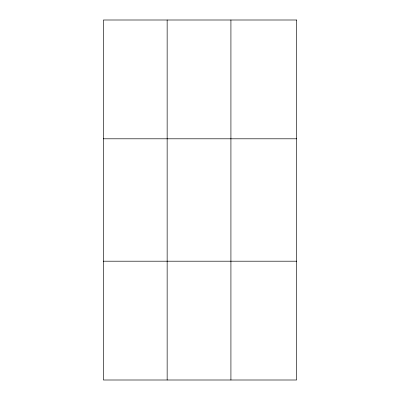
<?xml version="1.0" encoding="UTF-8"?>
<svg xmlns="http://www.w3.org/2000/svg" width="400" height="400" viewBox="0 0 400 400"><rect width="100%" height="100%" fill="white"/><g stroke="black" fill="none" stroke-linecap="round" stroke-linejoin="round"><path stroke-width="0.6" d="M167.15 20L167.15 380M230.92 20L230.92 380M103.38 138.8L296.62 138.8M103.38 261.2L296.62 261.2M296.62 20L296.62 380L103.38 380L103.38 20L296.62 20"/></g></svg>
